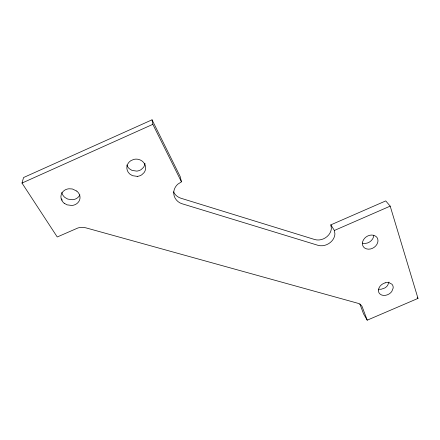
<?xml version="1.0" encoding="UTF-8"?>
<svg xmlns="http://www.w3.org/2000/svg" width="440" height="440" viewBox="0 0 440 440"><rect width="100%" height="100%" fill="white"/><g stroke="black" fill="none" stroke-linecap="round" stroke-linejoin="round"><path stroke-width="0.66" d="M362.411 243.062C362.94 236.803 371.685 232.342 376.525 236.935A8.206 6.556 -32.6 0 1 377.702 242.495C376.222 247.627 369.529 251.031 364.771 248.105A8.206 6.556 -32.6 0 1 362.45 243.045M378.439 289.96C378.873 286.457 381.893 283.773 385.165 282.838M388.982 282.046L387.69 285.334A7.678 5.907 -30.4 0 1 384.808 287.975L381.123 289.273L378.692 289.207M367.224 320.177L362.032 306.389A11.165 8.536 -26.8 0 0 357.5 303.166L86.279 227.948A13.349 11.352 3.7 0 0 77.951 227.953L57.244 236.984L22 183.068L23.556 177.535L152.042 119.823L180.197 176.566L181.451 181.836L177.788 184.206A13.041 11.798 -11.9 0 0 173.844 191.4C172.959 196.911 176.924 202.306 182.177 203.786L317.999 245.316C323.098 246.796 328.79 244.668 332.145 240.669A12.095 10.01 -29.7 0 0 334.911 233.849L334.389 230.461L330.836 224.868L385.743 200.91L390.192 206.135L418 298.402L367.224 320.177L363.523 313.808L359.849 303.815M22 183.068L152.84 124.339L152.042 119.823M334.389 230.461L390.192 206.135M137.263 176.369L132.468 175.681L129.756 174.014A9.4 8.63 1.8 0 1 130.658 160.787L133.617 159.451A9.531 8.745 1.8 0 1 138.518 159.39C141.603 160.121 144.331 162.399 145.288 165.462A9.405 8.63 1.8 0 1 145.624 168.448A9.432 8.657 1.8 0 1 144.029 172.651L141.785 174.779A9.432 8.657 1.8 0 1 137.247 176.374M363.039 243.315C367.493 244.195 372.295 241.191 373.566 236.858A8.08 6.496 -32.8 0 0 373.791 235.631M64.218 203.253L67.056 204.847L71.957 205.475A9.581 8.354 9.3 0 0 77.644 202.939L78.623 201.806A9.614 8.382 9.3 0 0 80.02 197.709L79.915 196.251A9.581 8.354 9.3 0 0 76.786 191.103M76.791 191.081L72.336 188.969L68.987 188.777A9.614 8.382 9.3 0 0 64.4 190.366C61.93 192.06 60.429 195.135 61.017 198.127A9.614 8.382 9.3 0 0 64.196 203.264M417.192 297.297L418 298.402M173.509 191.802C174.895 194.915 177.711 197.23 180.939 198.242L314.727 239.536C319.748 241.016 325.364 238.92 328.652 234.966A11.908 9.917 -29.9 0 0 331.359 228.223L330.836 224.868M61.534 198.841L62.216 200.2M152.84 124.339L181.451 181.836M144.975 163.301A9.268 8.542 2.6 0 1 143.413 167.448L141.202 169.543A9.268 8.542 2.6 0 1 136.746 171.111L132.05 170.418L129.382 168.773A9.235 8.509 2.6 0 1 126.874 165M79.877 194.86A9.444 8.272 9.9 0 1 79.151 196.119L78.183 197.236A9.416 8.245 9.9 0 1 72.595 199.727L67.782 199.1L64.994 197.522A9.444 8.272 9.9 0 1 61.82 192.451M378.461 289.949A7.799 5.951 -30.2 0 0 379.792 293.838C382.228 296.202 386.188 295.697 388.894 294.08A7.799 5.951 -30.2 0 0 391.826 291.395L393.151 288.09A7.799 5.951 -30.2 0 0 391.881 284.174L388.955 282.645A7.799 5.951 -30.2 0 0 385.171 282.843"/></g></svg>
